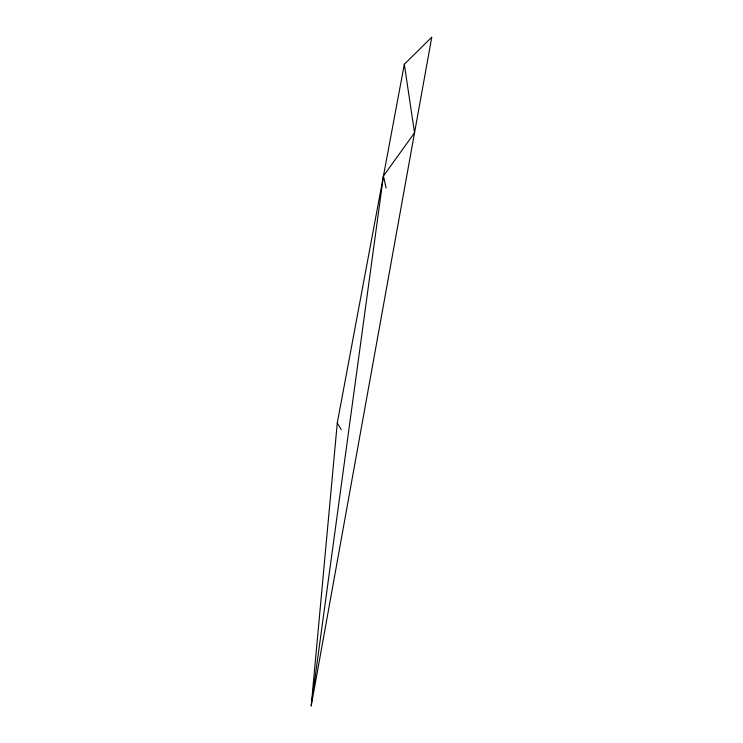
<?xml version="1.0" encoding="UTF-8"?>
<svg xmlns="http://www.w3.org/2000/svg" width="743" height="743" viewBox="0 0 743 743"><rect width="100%" height="100%" fill="white"/><g stroke="black" fill="none" stroke-linecap="round" stroke-linejoin="round"><path stroke-width="1.11" d="M311.215 705.85L337.276 422.962L404.322 64.279L431.785 37.15L311.215 705.85L383.444 175.998L414.538 132.821L404.322 64.279M337.276 422.962L341.241 429.677M383.444 175.998L386.091 187.97"/></g></svg>
